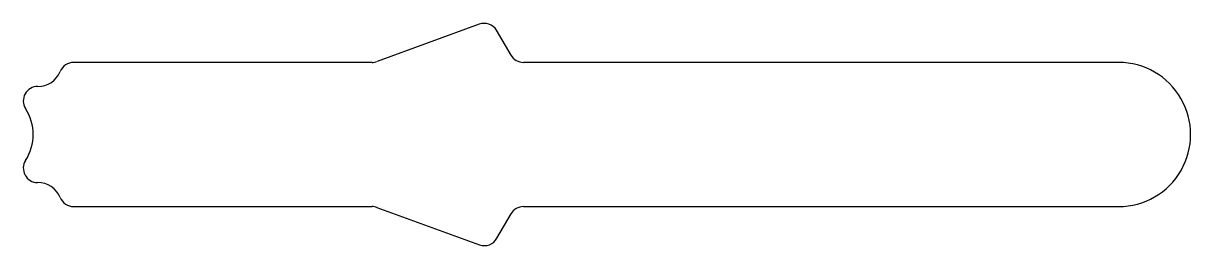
# Model space of a CAD drawing. Extents: x 119.7 to 144, y 124.6 to 129.2.
import ezdxf

# ---------------------------------------------------------------- set-up
doc = ezdxf.new("R2010")
doc.units = 0
doc.layers.get('0').update_dxf_attribs({"linetype": 'CONTINUOUS'})

msp = doc.modelspace()

# ---------------------------------------------------------------- linework, layer by layer
for p, q in [((129.228, 129.191), (127.1, 128.416)), ((129.89, 128.548), (129.59, 129.067)), ((126.997, 128.398), (120.783, 128.398)), ((142.54, 128.398), (130.149, 128.398)), ((120.783, 125.398), (126.997, 125.398)), ((127.1, 125.38), (127.099, 125.38)), ((127.099, 125.38), (129.235, 124.603)), ((129.597, 124.742), (129.89, 125.248)), ((130.149, 125.398), (130.149, 125.398)), ((130.149, 125.398), (142.542, 125.398))]:
    msp.add_line(p, q)
for centre, radius, start, end in [((129.334, 128.91), 0.3, 31.3739, 110.7516), ((120.783, 128.098), 0.3, 89.9815, 157.9675), ((126.997, 128.698), 0.3, 270, 290.0008), ((130.149, 128.698), 0.3, 210.0002, 270), ((142.541, 126.898), 1.5, 270.025, 90.025), ((120.041, 128.398), 0.5, 269.6793, 337.9822), ((120.036, 127.598), 0.3, 89.6765, 212.0789), ((118.941, 126.898), 1, 327.42, 32.7294), ((120.036, 126.198), 0.3, 147.4186, 269.4133), ((120.041, 125.398), 0.5, 22.0295, 90.8809), ((120.783, 125.698), 0.3, 202.0254, 270), ((126.997, 125.098), 0.3, 69.9992, 89.9996), ((130.149, 125.098), 0.3, 90, 149.9998), ((129.334, 124.886), 0.3, 250.7501, 331.3656)]:
    msp.add_arc(centre, radius, start, end)

doc.saveas('drawing.dxf')
